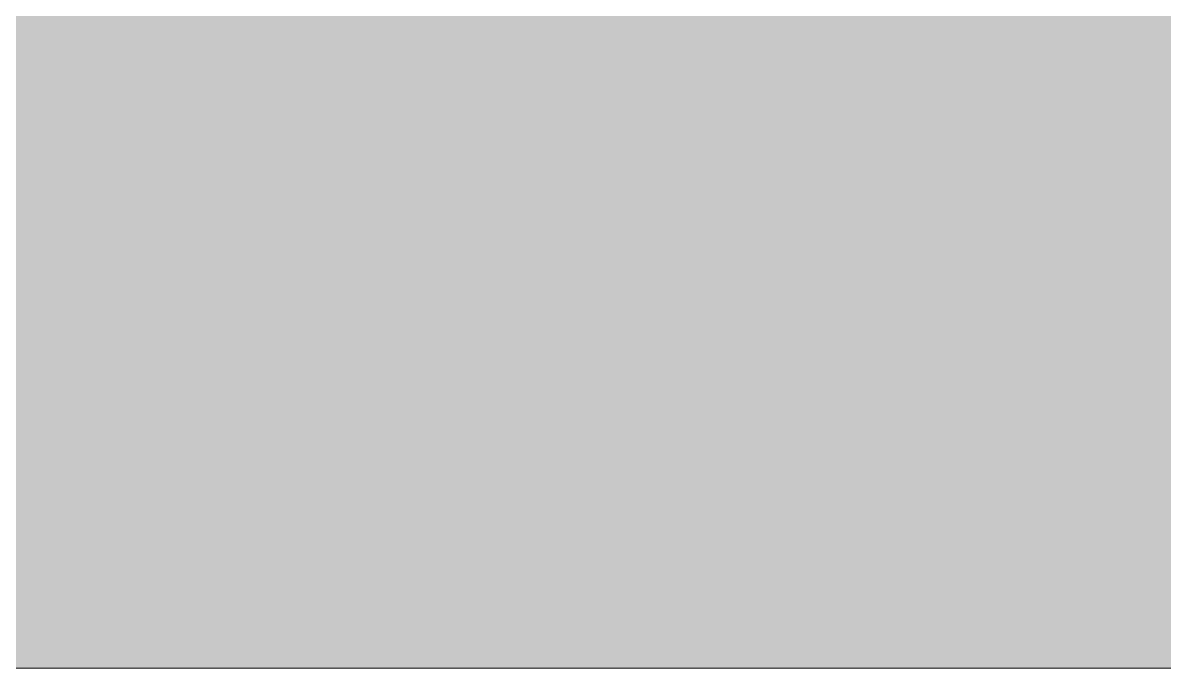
# Model space of a CAD drawing. Header units: metres. Extents: x -111189 to -108577, y -72951 to -72647.
# Drawn here: x -108754.95 to -108745.14, y -72951.18 to -72945.63 of the extents above; entities that cross this region are included whole.
import ezdxf

# ---------------------------------------------------------------- set-up
doc = ezdxf.new("R2010")
doc.units = ezdxf.units.M
doc.header["$MEASUREMENT"] = 0
doc.layers.add('00 - DESENHO 2D', color=7, linetype='Continuous')

msp = doc.modelspace()

# ---------------------------------------------------------------- hatches: boundary and pattern name
at = {"layer": '00 - DESENHO 2D', "linetype": 'Continuous', "lineweight": 13}
msp.add_hatch(color=251, dxfattribs=at).paths.add_polyline_path([(-108761.0968, -72942.6933), (-108760.0914, -72942.7419), (-108760.0914, -72941.2418), (-108759.891, -72941.2366), (-108759.891, -72942.6824), (-108756.9098, -72942.6824), (-108755.0494, -72942.8686), (-108755.0494, -72941.9824), (-108754.7994, -72941.9824), (-108754.7994, -72944.6824), (-108748.409, -72944.6824), (-108745.439, -72944.365), (-108744.0097, -72944.216), (-108740.8162, -72943.9025), (-108739.3519, -72943.8831), (-108739.349, -72943.9043), (-108737.8932, -72943.9026), (-108737.8932, -72944.0526), (-108736.9878, -72944.0526), (-108736.9878, -72951.1828), (-108761.0968, -72951.1828)])

# ---------------------------------------------------------------- linework, layer by layer
at = {"layer": '00 - DESENHO 2D', "color": 7, "linetype": 'Continuous', "lineweight": 20, "flags": 128}
msp.add_lwpolyline([(-108761.0968, -72942.6933), (-108760.0914, -72942.7419), (-108760.0914, -72941.2418), (-108759.891, -72941.2366), (-108759.891, -72942.6824), (-108756.9098, -72942.6824), (-108755.0494, -72942.8686), (-108755.0494, -72941.9824), (-108754.7994, -72941.9824), (-108754.7994, -72944.6824), (-108748.409, -72944.6824), (-108745.439, -72944.365), (-108744.0097, -72944.216), (-108740.8162, -72943.9025), (-108739.3519, -72943.8831), (-108739.349, -72943.9043), (-108737.8932, -72943.9026), (-108737.8932, -72944.0526), (-108736.9878, -72944.0526), (-108736.9878, -72951.1828), (-108761.0968, -72951.1828)], close=True, dxfattribs=at)

doc.saveas('drawing.dxf')
